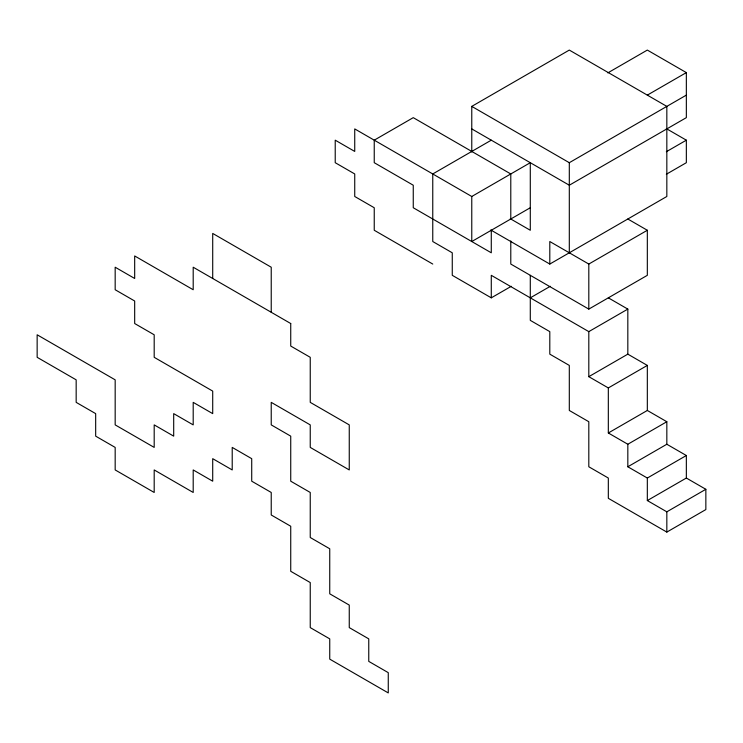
<?xml version="1.0" encoding="UTF-8"?>
<svg xmlns="http://www.w3.org/2000/svg" width="743" height="743" viewBox="0 0 743 743"><rect width="100%" height="100%" fill="white"/><g stroke="black" fill="none" stroke-linecap="round" stroke-linejoin="round"><path stroke-width="1.11" d="M471.768 152.009L471.768 106.388L569.305 50.078L666.833 106.388L666.833 196.486L549.801 264.053L490.779 229.977M491.281 140.176L432.76 173.955L432.76 241.531L452.264 252.796L452.264 275.319L491.281 297.841L511.286 286.296M607.82 72.888L647.329 50.078L686.346 72.6L686.346 117.645L569.305 185.221L471.768 128.911M432.76 264.053L374.24 230.265L374.24 207.743L354.736 196.486L354.736 173.955L335.223 162.698L335.223 140.176L354.736 151.433L354.736 128.911L471.768 196.486L530.288 162.698L530.288 230.265L510.283 218.721M647.329 95.123L686.346 72.6M471.768 106.388L569.305 162.698L686.346 95.123M530.288 207.743L471.768 241.531L471.768 196.486M666.341 151.721L686.346 140.176L686.346 162.698L666.341 174.252M530.288 297.841L550.294 286.296M549.801 264.053L549.801 241.531L588.809 264.053L647.329 230.265L647.329 275.319L588.809 309.107L510.785 264.053L510.785 240.955M588.809 331.629L627.826 309.107L627.826 354.151L588.809 376.673L588.809 331.629L491.281 275.319L491.281 297.841M608.322 387.939L647.329 365.417L647.329 410.461L608.322 432.983L608.322 387.939L588.809 376.673M627.826 444.249L666.833 421.727L666.833 444.249L627.826 466.771L627.826 444.249L608.322 432.983M647.329 478.037L686.346 455.515L686.346 478.037L647.329 500.559L647.329 478.037L627.826 466.771M647.329 500.559L666.833 511.825L705.85 489.293L705.85 509.568L666.833 532.09L608.322 498.312L608.322 478.037L588.809 466.771L588.809 421.727L569.305 410.461L569.305 365.417L549.801 354.151L549.801 331.629L530.288 320.363L530.288 275.319M666.341 128.623L686.346 140.176M627.826 219.009L647.329 230.265M608.322 297.841L627.826 309.107M627.826 354.151L647.329 365.417M647.329 410.461L666.833 421.727M666.833 444.249L686.346 455.515M686.346 478.037L705.85 489.293M666.833 511.825L666.833 532.09M588.809 264.053L588.809 309.107M569.305 162.698L569.305 252.796M510.785 219.009L510.785 173.955L413.257 117.654L374.24 140.176L374.24 162.698L413.257 185.221L413.257 207.743L491.281 252.796L491.281 230.274M271.232 312.264L271.232 267.22L212.712 233.432L212.712 278.476M290.736 323.53L193.199 267.22L193.199 289.742L134.678 255.954L134.678 278.476L115.174 267.22L115.174 289.742L134.678 301.008L134.678 323.53L154.191 334.787L154.191 357.318L212.712 391.097L212.712 413.628L193.199 402.362L193.199 424.885L173.695 413.628L173.695 436.15L154.191 424.885L154.191 447.407L115.174 424.885L115.174 379.84L37.15 334.787L37.15 357.318L76.167 379.84L76.167 402.362L95.671 413.628L95.671 436.15L115.174 447.416L115.174 469.938L154.191 492.46L154.191 469.938L193.199 492.46L193.199 469.938L212.712 481.195L212.712 458.672L232.215 469.938L232.215 447.407L251.719 458.672L251.719 481.195L271.232 492.46L271.232 514.983L290.736 526.248L290.736 571.293L310.24 582.558L310.24 627.603L329.743 638.869L329.743 659.134L388.264 692.922L388.264 672.656L368.76 661.391L368.76 638.869L349.256 627.603L349.256 605.081L329.743 593.815L329.743 548.771L310.24 537.505L310.24 492.46L290.736 481.195L290.736 436.15L271.232 424.885L271.232 402.362L310.24 424.885L310.24 447.407L349.256 469.938L349.256 424.885L310.24 402.362L310.24 357.309L290.736 346.052L290.736 323.53"/></g></svg>
